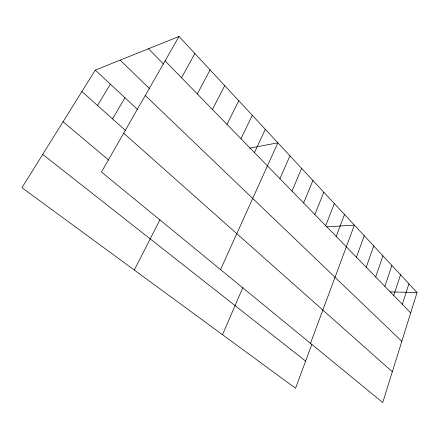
<?xml version="1.0" encoding="UTF-8"?>
<svg xmlns="http://www.w3.org/2000/svg" width="439" height="439" viewBox="0 0 439 439"><rect width="100%" height="100%" fill="white"/><g stroke="black" fill="none" stroke-linecap="round" stroke-linejoin="round"><path stroke-width="0.66" d="M417.05 292.544L382.731 402.514L101.475 172.011L179.035 36.486L417.05 292.544L390.09 291.902M402.354 304.309L408.912 283.786M393.739 295.474L400.522 274.759M384.86 286.36L391.868 265.452M375.691 276.954L382.945 255.849M366.225 267.241L373.732 245.939M356.441 257.205L364.216 235.705M311.855 344.253L295.562 388.252L21.95 187.694L95.285 70.108L179.035 36.486M310.494 343.314L354.388 225.13L326.682 226.864M336.181 236.423L344.533 214.528M325.694 225.657L334.342 203.57M314.845 214.528L323.812 192.244M303.612 203.005L312.919 180.522M291.984 191.075L301.642 168.389M222.507 334.705L242.948 287.325M279.928 178.706L289.965 155.829M220.548 269.595L277.865 142.807L249.681 148.135M254.461 152.574L265.31 129.307M240.995 138.757L252.288 115.292M227.001 124.402L238.761 100.745M134.29 270.04L160.005 219.73M212.449 109.47L224.708 85.621M197.303 93.93L210.094 69.9M181.526 77.741L194.878 53.536M112.56 118.903L124.967 97.771M97.513 105.464L110.387 84.184M42.715 154.402L305.626 361.077M63.079 121.746L108.685 160.081M123.683 133.204L392.323 371.773M81.917 91.537L125.581 130.542M95.285 70.108L137.594 109.541M145.271 95.477L401.828 341.317M120.16 60.121L149.392 88.53M148.486 48.751L163.643 64.209M165.08 60.867L410.706 312.875"/></g></svg>
